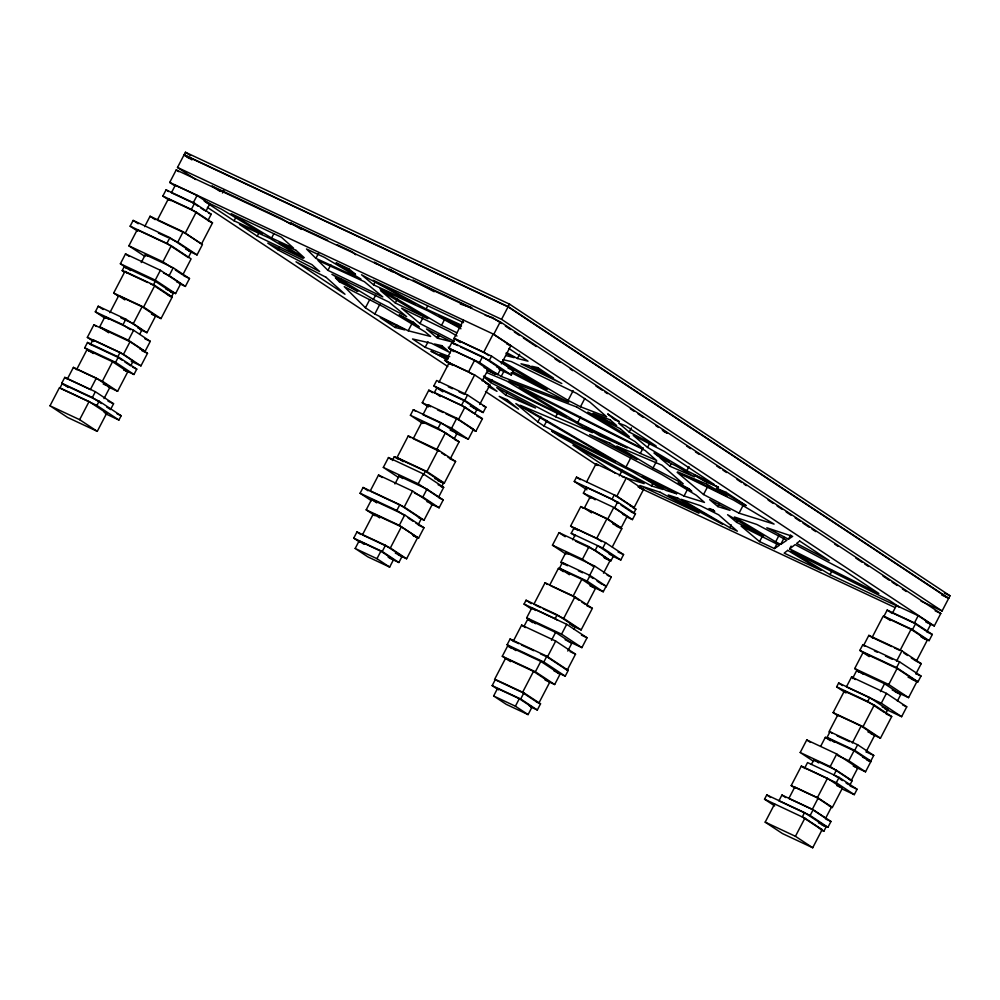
<?xml version="1.0" encoding="UTF-8"?>
<svg xmlns="http://www.w3.org/2000/svg" width="1000" height="1000" viewBox="0 0 1000 1000"><rect width="100%" height="100%" fill="white"/><g stroke="black" fill="none" stroke-linecap="round" stroke-linejoin="round"><path stroke-width="1.5" d="M130.15 226.175L133.15 220.413L169.887 237.625L191.287 251.8L188.287 257.562L166.887 243.4L130.15 226.175L137.7 231.175M145 256.488L128.887 245.825L137.225 229.8L171.275 245.75L191.1 258.888L182.763 274.9L175.325 269.975M105.225 318.375L95.325 311.812L98.225 306.225L125.875 319.175L141.975 329.837L139.65 334.312M130.538 270.5L120.375 263.775L125.5 253.925L160.4 270.275L180.725 283.738L175.6 293.587L165.825 289.012M50 405.788L59.438 387.65L89.075 401.55L106.713 413.225L97.275 431.35L67.625 417.463L50 405.788L79.638 419.675L97.275 431.35M68.263 387.475L61.762 383.175L64.787 377.375L95.375 391.712L113.562 403.75L110.55 409.55L106.65 406.975M144.675 226.637L150.075 216.25L183.175 231.762L202.45 244.525L197.037 254.913L188.775 251.025M93.588 341.5L87.35 337.362L93.888 324.8L130.025 341.737L147.5 353.3L140.95 365.863L131.225 361.312M124.8 272.312L122.212 270.6L124.225 266.737L155.275 281.3L173.375 293.275L171.363 297.137L154.562 286.012M73.4 367.388L67.438 378.825L90.375 389.575L96.325 378.137L73.4 367.388L77.112 369.85M174.913 185.863L169.713 182.425L176.213 169.95L500.275 321.825L940.788 613.475L934.3 625.95L925.837 621.987M195.7 179.5L177.5 167.463L184 154.987L508.062 306.863L948.575 598.525L942.087 610.988L920.95 601.087M191.925 159.9L184.125 154.738L185.425 152.25L509.487 304.125L950 595.775L948.7 598.275L941.663 594.975M162.85 196.05L166.062 189.875L194.587 203.238L211.213 214.25L208 220.425L191.375 209.412L162.85 196.05L169.237 200.275M93.275 353.512L84.7 347.837L87.5 342.463L118.387 356.95L136.762 369.113L133.975 374.487L124.138 369.875M118.65 296.337L113.675 293.038L124.913 271.45L154.825 285.462L172.25 297L161.012 318.587L151.5 314.137M76.812 369.225L86.95 349.75L112.537 361.737L127.762 371.812L117.613 391.3L108.188 386.875M90.512 344.462L92.963 339.75L120.062 352.45L133.162 361.125L130.712 365.838L124.763 361.9M108.725 332.762L99.725 326.812L104.913 316.837L133.6 330.275L150.3 341.337L145.113 351.312L139.65 348.75M168.312 199L157.3 220.15L185.225 233.238L201.5 244.013L212.512 222.862L196.238 212.087L168.312 199L170.812 200.65M109.862 312.688L118.663 295.775L142.088 306.762L155.738 315.8L146.938 332.7L140.037 329.475M141.225 262.562L145.325 254.688L173.238 267.762L189.5 278.525L185.4 286.413L179.812 283.8M130.4 329.688L122.963 324.762L125.875 319.175M166.887 243.4L169.887 237.625M79.638 419.675L89.075 401.55M193.175 202.963L197.075 195.487L175.3 185.275L171.4 192.763L193.175 202.963L198.25 206.325M101.45 403.537L92.35 397.512L95.375 391.712M171.612 267.512L162.938 261.775L171.275 245.75M191.375 209.412L194.587 203.238M117.613 391.3L102.4 381.225L112.537 361.737M175.6 293.587L155.262 280.125L160.4 270.275M146.938 332.7L133.287 323.663L142.088 306.762M155.275 281.3L153.275 285.15L150.45 283.837M120.062 352.45L117.613 357.163L91.862 345.1M161.012 318.587L143.588 307.05L154.825 285.462M197.037 254.913L177.763 242.138L183.175 231.762M133.975 374.487L115.6 362.312L118.387 356.95M145.113 351.312L128.412 340.25L133.6 330.275M185.225 233.238L196.238 212.087M96.912 405.45L99.138 401.175L62.125 383.825L59.887 388.113L96.912 405.45L118.925 420.025L121.15 415.75L99.138 401.175M140.95 365.863L123.488 354.3L130.025 341.737M104.012 398.6L109.975 387.163L96.325 378.137M185.4 286.413L169.137 275.65L173.238 267.762M205.863 211.363L209.762 203.888L197.075 195.487M222.45 193L223.888 190.225M234.075 220.812L204.188 201.025L221.188 209L262.325 233.775L234.075 220.812L235.512 218.038M257.262 236.163L239.488 224.4L269.95 238.375L303.113 258.363L257.262 236.163L259.425 232.013M271.6 238.038L231.213 213.688L281.388 237.213L293.538 248.1L271.6 238.038L273.762 233.875M278.263 250.075L267.762 243.113L311.938 264.613L319.662 271.537L278.263 250.075L279.7 247.3M315.9 258.363L306.475 248.962L324.4 257.362L360.913 279.025L315.9 258.363L318.788 252.825M327.925 270.363L317.913 260.375L364.4 281.7L382.8 296.913L327.925 270.363L330.812 264.825M339.312 281.725L335.375 277.787L357.875 291.35L339.312 281.725L340.763 278.962M373.6 284.85L361.525 274.762L415.425 304.037L373.6 284.85L375.037 282.075M365.45 307.787L344.263 286.663L384.275 307.25L424.925 331.75L430.625 336.463L408.212 330.775L374.812 314L365.45 307.787L369.775 299.488M373.438 299.425L331.875 274.312L389.15 302.162L406.65 316.637L373.438 299.425L375.6 295.262M374.812 314L379.862 304.3M395.325 302.975L380.65 290.725L427.775 318.688L395.325 302.975L397.488 298.825M395.138 327.463L404.75 329.9L380.288 317.625L395.138 327.463L396.587 324.688M408.212 330.775L411.825 323.85M463.512 322.562L373.125 280.2L426.112 308.938L427.55 306.175M454.4 341.4L419.963 323.537L422.85 318M450.337 352.762L431.488 343.3L412.525 338.963L425.163 347.325L428.05 341.788M456.962 332.812L441.538 325.337L444.412 319.8M436.863 337.65L426.488 328.988L451.087 341.65L437.987 338.325L436.863 337.65L438.312 334.888M437.987 338.325L439.438 335.562M371.413 500.737L360.087 493.237L363.088 487.475L399.825 504.7L421.238 518.862L418.237 524.625L415.712 522.962M378.512 475.075L370.175 491.1L404.212 507.05L424.038 520.188L432.388 504.162L412.55 491.037L378.512 475.075L382.225 477.537M383.325 467.425L388.462 457.562L423.35 473.913L443.675 487.375L438.55 497.225L418.225 483.775L383.325 467.425L398.575 477.512M410.412 415.288L413.325 409.7L440.962 422.663L457.075 433.325L454.162 438.913L438.062 428.25L410.412 415.288L422.8 423.5M454.137 351.637L448.938 348.2L451.95 342.4L482.55 356.737L500.737 368.787L497.725 374.575L487.987 370.025M460.375 342.488L454.087 338.325L463.525 320.188M375.2 515.8L366.2 509.85L371.613 499.462L404.7 514.975L423.988 527.737L418.575 538.125L413.062 535.538M392.312 460.538L394.312 456.675L425.375 471.225L443.462 483.212L441.45 487.062M428.512 406.887L422.275 402.75L428.812 390.188L464.95 407.125L482.425 418.7L475.875 431.262L473.1 429.95M450.6 364.375L445.637 361.087L451.587 349.65L474.525 360.4L488.162 369.425L482.212 380.875M360.125 542.35L353.738 538.125L356.95 531.95L385.487 545.312L402.1 556.325L398.888 562.5L389.375 558.038M442.837 391.812L433.862 385.875L436.662 380.5L467.55 394.988L485.925 407.15L483.137 412.525L473.3 407.912M403.237 461.637L397.013 457.525L408.25 435.925L438.162 449.95L455.588 461.488L444.35 483.075L434.837 478.612M438.913 382.413L449.05 362.938L474.637 374.925L489.862 385L479.712 404.475M428.113 404.762L422.925 414.738L451.6 428.175L468.312 439.237L473.5 429.263L456.788 418.2L428.113 404.762L430.675 406.463M355.188 548.488L359.075 541L380.863 551.213L393.55 559.612L389.65 567.087L367.875 556.888L355.188 548.488L376.962 558.688L389.65 567.087M373.425 513.75L362.413 534.9L390.35 547.987L406.613 558.763L417.625 537.612L401.362 526.838L373.425 513.75L379.688 517.888M447.837 457.038L450.312 458.688L459.125 441.775L445.475 432.738L422.05 421.763L413.237 438.675L439.15 451.287M394.95 483.938L399.05 476.062L426.962 489.137L443.225 499.913L439.125 507.788L430.75 503.862M438.062 428.25L440.962 422.663M472.287 374.3L468.575 371.838L474.525 360.4M404.387 515.462L396.825 510.462L399.825 504.7M488.762 355.55L483.725 352.212L493.162 334.087L510.788 345.763L501.35 363.888M376.962 558.688L380.863 551.213M934.3 625.95L493.775 334.288L500.275 321.825M942.087 610.988L501.562 319.337L508.062 306.863M948.7 598.275L508.188 306.613L509.487 304.125M404.212 507.05L412.55 491.037M497.725 374.575L479.525 362.537L482.55 356.737M398.888 562.5L382.262 551.487L385.487 545.312M474.637 374.925L464.5 394.4L459.113 391.875M418.225 483.775L423.35 473.913M423.363 475.087L425.375 471.225M436.675 449.65L445.475 432.738M444.35 483.075L426.925 471.538L438.162 449.95M461.525 405.288L463.975 400.575L436.875 387.875L434.425 392.575L461.525 405.288L473.438 413.175M418.575 538.125L399.3 525.35L404.7 514.975M483.137 412.525L464.762 400.35L467.55 394.988M451.6 428.175L456.788 418.2M390.35 547.987L401.362 526.838M475.875 431.262L458.4 419.688L464.95 407.125M491.55 356.125L513.562 370.7L511.337 374.975L489.325 360.4L491.55 356.125L454.538 338.775L452.312 343.05L457.8 345.625M439.125 507.788L422.863 497.025L426.962 489.137M490.7 382.587L484.812 377.675L573.888 421.5L592.425 432.675L555.712 416.775L490.7 382.587L492.137 379.812M474.637 413.963L477.088 409.25L463.975 400.575M494.65 372.475L501.213 376.438L504.087 370.887M506.625 352.612L517.45 358.488L519.612 354.338M505.712 395.125L496.725 387.612L535.525 408.025L505.712 395.125L507.163 392.35M537.863 421.95L515.837 403.562L615.6 461.825L544.05 426.05L537.863 421.95L540.75 416.413M544.05 426.05L546.938 420.5M555.712 416.775L557.875 412.612M502.837 359.637L511.238 361.55L576.675 393.387L590.025 402.225L606.663 416.788L580.475 406.775L568.112 400.363L573.162 390.662M580.475 406.775L584.812 398.462M577.712 422.55L519.462 387.438L645.163 450.487L656.513 460.425L640.312 453.413L577.712 422.55L580.6 417.013M586.962 489.825L574.275 481.425L576.5 477.15L616.85 496.15L634.113 507.575L643.55 489.45L626.287 478.013L596.025 463.837L586.587 481.962M566.075 554.212L552.463 545.188L559 532.625L588.987 546.675L610.05 560.625L603.5 573.188M531.825 609.225L524.075 604.087L526.075 600.225L557.137 614.775L575.225 626.763L573.888 629.338M591.038 498.212L583.4 493.162L586.413 487.362L617.65 502L635.462 513.8L632.45 519.6L627.013 517.05M515.913 650.6L507.1 644.762L510.1 639L546.838 656.225L568.237 670.387L565.237 676.162L553.938 670.863M510.562 661.612L502.3 656.25L507.7 645.875L540.8 661.388L560.075 674.15L554.675 684.525L545.025 680M575.588 529.35L570.612 526.062L580.763 506.575L606.875 518.825L621.788 528.688L612.325 546.875M540.538 653.888L547.35 657.087L567.175 670.212L575.525 654.188L555.688 641.062L521.65 625.112L513.312 641.125L518.75 643.675M535.575 623.7L526.675 617.812L531.812 607.962L566.7 624.312L587.025 637.762L581.9 647.625L565.15 639.775M533.787 604.388L545.025 582.8L574.938 596.812L592.362 608.35L581.125 629.938L572.962 626.125M575.1 535.825L571.237 533.275L574.038 527.9L605.575 542.688L623.575 554.6L620.788 559.975L612.55 556.125M591.65 512.85L584.362 508.025L590.325 496.587L595.175 499.8M498.562 689.862L492.175 685.625L495.387 679.45L523.913 692.825L540.538 703.825L537.325 710L530.538 706.825M524.263 625.875L527.688 619.312L555.6 632.388L571.862 643.162L567.762 651.038M606.05 587.025L611.25 577.05L594.538 565.988L565.862 552.55L560.662 562.525L567.5 565.725M572.663 539.8L575.112 535.087M549.612 585.275L558.413 568.362L581.838 579.338L595.487 588.375L586.675 605.288M629.263 432.062L618.55 423.062L625.525 425.725L656.125 445.988L629.263 432.062L631.425 427.9M569.412 574.712L559.5 568.15L562.4 562.562L590.05 575.513L606.15 586.175L603.25 591.763L590.8 585.938M493.625 695.987L497.512 688.512L519.3 698.713L531.987 707.113L528.088 714.6L506.312 704.388L493.625 695.987L515.4 706.2L528.088 714.6M619.325 475.875L622.212 470.337M625.988 467.013L520.225 405.25L571.312 426.863L661.737 474.438L696.312 495.262L704.475 502.413L684.025 496.037L625.988 467.013L631.038 457.325M618.413 503.338L612.062 499.137L614.288 494.862L635.862 509.137L633.625 513.413M593.6 566.625L582.45 559.25L588.987 546.675M616.85 496.15L626.287 478.013M640.312 453.413L643.2 447.875M601.7 541.587L596.737 538.3L606.875 518.825M557.712 620.35L555.125 618.638L557.137 614.775M621.138 527.85L607.775 519L613.737 507.562L627.1 516.413L621.138 527.85L612.875 523.975M632.45 519.6L614.625 507.8L617.65 502M647.55 447.425L633.275 435.438L664.338 451.425L714.325 484.525L686.825 470.712L647.55 447.425L649.712 443.275M610.95 560.8L595.163 550.35L597.612 545.638L613.4 556.087L610.95 560.8L603.913 557.5M515.4 706.2L519.3 698.713M522.475 692.537L533.488 671.388L505.562 658.3L494.55 679.45L522.475 692.537L537.5 702.487M579.237 600.35L573.038 596.25L581.838 579.338M537.325 710L520.7 699L523.913 692.825M551.5 640.275L555.6 632.388M554.675 684.525L535.4 671.762L540.8 661.388M581.125 629.938L563.7 618.4L574.938 596.812M620.788 559.975L602.788 548.062L605.575 542.688M565.237 676.162L543.837 661.988L546.838 656.225M594.538 565.988L589.35 575.962L593.2 578.513M547.35 657.087L555.688 641.062M603.25 591.763L587.137 581.1L590.05 575.513M581.9 647.625L561.575 634.163L566.7 624.312M653.05 467.95L616.763 446.087L661.975 465.213L683.263 483.85L653.05 467.95L656.65 461.025M651.475 485.9L662.95 489.475L631.6 471.163L551.663 431.087L559.263 436.125L651.475 485.9L652.913 483.125M538.75 703.312L549.763 682.163L533.488 671.388M669.9 466.225L660.088 457.975L676.513 466.213L694.475 476.863L669.9 466.225L671.35 463.462M686.825 470.712L688.988 466.55M684.025 496.037L687.638 489.113M703.55 494.513L677.138 472.312L733.775 500.188L774.1 524.1L739.05 513.175L703.55 494.513L707.875 486.2M717.925 506.6L709.65 499.65L730.05 510.375L717.925 506.6L719.375 503.825M729.887 527.7L681.237 499.288L700.413 505.675L718.637 514.812L737.375 531.2L729.887 527.7L731.325 524.925M739.05 513.175L743.375 504.875M736.688 522.375L727.588 514.712L763.8 535.925L736.688 522.375L738.125 519.6M759.575 541.613L741.075 526.05L779.362 545.3L774.463 548.587L759.575 541.613L762.463 536.075M775.65 541.85L734.388 516.987L756.775 524.438L786.862 540.262L780.725 544.388L775.65 541.85L779.25 534.925M774.463 548.587L777.35 543.05M780.725 544.388L784.325 537.463M788.487 539.175L792.65 536.388L766.812 527.775L788.487 539.175L790.65 535.025M789.663 548.862L795.113 544.612L843.637 570.138L878.888 593.475L789.663 548.862L791.112 546.087M830.025 574.625L790.85 551.013L889.35 600.413L899.825 607.337L830.025 574.625L832.188 570.475M774.688 805.913L764.538 799.2L766.762 794.912L804.55 812.625L826.112 826.9L823.888 831.175L821.087 829.862M800.212 752.513L806.75 739.938L836.75 754L857.8 767.938L851.263 780.5L830.2 766.562L800.212 752.513L813.838 761.525M764.538 799.2L804.875 818.188L822.15 829.625L812.712 847.75L782.45 833.562L765.188 822.138L774.625 804M845.7 692.85L836.65 686.862L838.662 683L869.712 697.562L887.812 709.538L885.8 713.4M781.925 795.05L778.9 800.85L810.138 815.487L827.95 827.275L830.975 821.488L813.15 809.688L781.925 795.05L785.738 797.575M869.237 656.637L859.837 650.413L862.837 644.65L899.575 661.862L920.987 676.038L917.987 681.8L908.088 677.163M863.438 645.75L868.85 635.375L901.938 650.875L921.225 663.65L915.812 674.025M791.2 785.588L801.338 766.1L827.45 778.35L842.362 788.213L832.225 807.7L817.312 797.825L791.2 785.588L794.925 788.05M863.388 674.3L854.7 668.562L863.05 652.537L897.087 668.487L916.912 681.625L908.575 697.638L892.237 689.987M851.538 677.025L846.4 686.875L881.3 703.225L901.625 716.688L906.75 706.838L886.425 693.375L851.538 677.025L855.35 679.55M838.1 715.913L833.125 712.613L844.362 691.025L874.275 705.037L891.7 716.575L880.462 738.175L870.938 733.713M890.35 620.5L883.962 616.263L887.175 610.087L915.7 623.462L932.325 634.462L929.112 640.638L920.962 636.825M852.537 678.525L856.637 670.638L884.55 683.725L900.812 694.488L897.4 701.062M820.8 746.062L825.337 737.337L854.025 750.775L870.725 761.838L865.537 771.812L853.25 766.05M811.425 764.4L813.875 759.688L836.375 770.225L852.163 780.675L849.712 785.387M828.9 732L837.7 715.088L861.125 726.062L874.775 735.1L865.975 752.013M834.513 742.3L827.075 737.375L829.987 731.787L857.638 744.75L873.737 755.413L870.825 761L862.537 757.113M804.55 812.625L802.325 816.9L823.888 831.175M830.2 766.562L836.75 754M812.712 847.75L795.438 836.312L804.875 818.188M817.312 797.825L827.45 778.35M884.513 712.537L867.712 701.413L869.712 697.562M812.262 809.45L818.213 798L794.8 787.038L788.85 798.475L812.262 809.45L825.625 818.288L831.575 806.85L818.213 798M810.138 815.487L813.15 809.688M836.375 770.225L833.913 774.938L837.562 777.35M891.663 646.575L872.113 637.413L883.112 616.263L911.05 629.35L900.037 650.5L894.45 647.887M918.188 615.7L914.3 623.188L892.513 612.975L896.413 605.5L918.188 615.7L930.875 624.1L926.988 631.587L915.562 624.025M852.325 742.975L861.125 726.062M929.112 640.638L912.487 629.637L915.7 623.462M880.45 691.6L884.55 683.725M896.538 661.263L901.938 650.875M880.462 738.175L863.037 726.637L874.275 705.037M836.3 782.738L839.087 777.362L807.55 762.575L804.75 767.95L836.3 782.738L854.3 794.65L857.087 789.275L839.087 777.362M917.987 681.8L896.575 667.625L899.575 661.862M865.537 771.812L848.825 760.75L854.025 750.775M908.575 697.638L888.75 684.513L897.087 668.487M870.825 761L854.725 750.337L857.638 744.75M881.3 703.225L886.425 693.375M911.05 629.35L927.325 640.125L916.312 661.275L911.3 657.962M505.962 355.575L514.125 357.65L505.938 353.2M517.45 358.488L528.013 361.175L508.9 348.512M485.175 315.25L492.475 317.525L501.5 323.5M622.25 476.788L644.163 483.625L572.913 445.15L615.45 473.325M460.3 304.025L471.925 307.9L412.812 280.188L434.2 291.737M425.163 347.325L449.7 356.725M501.213 376.438L568.663 402.25L511.2 372.587M448.212 357.775L439.875 354.588L448.062 358.625M487.1 372.688L506.838 381.1L566.2 416.875L483.475 376.087M426.112 308.938L461.5 325.175M461.413 326.213L438.938 315.9L460.588 327.65M184.125 154.738L508.188 306.613M177.5 167.463L501.562 319.337M327.625 240.263L290.75 222.987L301.413 229.412M337.337 244.812L352.225 251.8L355.688 254.713M169.713 182.425L493.775 334.288M205.675 201.975L209.762 203.888M506.562 343.775L510.788 345.763M208.487 212.975L211.213 214.25M208.325 220.9L212.512 222.862M454.087 338.325L483.725 352.212M508.088 368.125L513.562 370.7M460.538 346.912L489.325 360.4M496.562 366.825L500.737 368.787M499 369.2L511.337 374.975M448.938 348.2L479.525 362.537M484.125 367.537L488.162 369.425M944.362 593.138L950 595.775M445.637 361.087L468.575 371.838M485.812 383.113L489.862 385M158.463 233.1L168.113 237.613M170.875 238.912L177.763 242.138M185.637 249.15L191.287 251.8M935.15 610.837L940.788 613.475M448.338 386.838L452.388 388.725M483.125 405.838L485.925 407.15M433.862 385.875L464.762 400.35M128.887 245.825L162.938 261.775M470.312 406.075L477.088 409.25M638.05 486.875L643.55 489.45M928.15 622.825L930.875 624.1M639.825 487.938L894.837 607.463M183.925 275.912L189.5 278.525M476.863 416.087L482.425 418.7M163.55 273.025L169.137 275.65M926.888 631.925L932.325 634.462M176.537 281.775L180.725 283.738M883.962 616.263L912.487 629.637M422.275 402.75L430.613 406.662M437.562 409.925L443.113 412.525M445.9 413.825L458.4 419.688M923.125 638.162L927.325 640.125M120.375 263.775L155.262 280.125M470.763 427.987L473.5 429.263M629.987 505.65L634.113 507.575M633.062 507.825L635.862 509.137M170.55 291.95L173.375 293.275M574.275 481.425L612.062 499.137M122.212 270.6L147.625 282.512M631.388 511.887L635.462 513.8M168.175 295.087L172.25 297M450.163 430.087L457.075 433.325M456.012 433.475L468.312 439.237M583.4 493.162L614.625 507.8M622.962 514.475L625.725 515.763M454.988 439.837L459.125 441.775M917.087 661.7L921.225 663.65M584.362 508.025L607.775 519M616.287 526.112L621.788 528.688M113.675 293.038L143.588 307.05M874.475 650.925L877.237 652.212M885.5 656.087L892.4 659.325M151.6 313.863L155.738 315.8M916.737 674.05L920.987 676.038M859.837 650.413L896.575 667.625M450.15 458.938L455.588 461.488M911.475 679.062L916.912 681.625M570.612 526.062L596.737 538.3M120.887 317.863L133.287 323.663M618.088 552.038L623.575 554.6M137.825 327.9L141.975 329.837M571.237 533.275L602.788 548.062M95.325 311.812L122.963 324.762M854.7 668.562L888.75 684.513M609.175 554.113L613.4 556.087M144.838 338.775L150.3 341.337M397.013 457.525L426.925 471.538M575.475 541.125L595.163 550.35M895.238 691.875L900.812 694.488M604.587 558.062L610.05 560.625M437.812 480.562L443.462 483.212M438.1 484.762L443.675 487.375M99.725 326.812L128.412 340.25M902.562 704.875L906.75 706.838M141.938 350.7L147.5 353.3M552.463 545.188L582.45 559.25M607.15 575.138L611.25 577.05M439.038 497.95L443.225 499.913M882.163 706.888L887.812 709.538M884.875 708.838L901.625 716.688M836.65 686.862L867.712 701.413M87.35 337.362L123.488 354.3M414.487 493.1L422.863 497.025M886.263 714.025L891.7 716.575M578.425 570.837L582.513 572.762M426.938 501.613L432.388 504.162M603.387 584.888L606.15 586.175M132.55 367.137L136.762 369.113M559.5 568.15L587.137 581.1M84.7 347.837L115.6 362.312M589.975 585.788L595.487 588.375M123.713 369.925L127.762 371.812M418.4 517.537L424.038 520.188M833.125 712.613L863.037 726.637M360.087 493.237L396.825 510.462M867.887 731.875L874.775 735.1M550.988 585.913L573.038 596.25M418.462 525.15L423.988 527.737M586.925 605.8L592.362 608.35M78.162 369.862L102.4 381.225M103.225 384L109.975 387.163M366.2 509.85L399.3 525.35M413.438 535.638L417.625 537.612M837.175 735.875L849.575 741.688M866.825 752.175L873.737 755.413M827.075 737.375L854.725 750.337M108 401.15L113.562 403.75M866.625 759.912L870.725 761.838M61.762 383.175L92.35 397.512M535.15 605.025L540.588 607.575M543.3 608.85L563.7 618.4M569.575 624.113L575.225 626.763M524.075 604.087L555.125 618.638M117.037 413.825L121.15 415.75M581.45 635.15L587.025 637.762M837.9 755.625L848.825 760.75M103.888 411.9L106.713 413.225M105.213 413.6L118.925 420.025M853.713 766.025L857.8 767.938M395.312 553.138L402.1 556.325M398.237 554.837L406.613 558.763M526.675 617.812L561.575 634.163M353.738 538.125L382.262 551.487M388.1 557.062L393.55 559.612M569.062 641.85L571.862 643.162M849.35 779.362L852.163 780.675M570.075 651.637L575.525 654.188M850.238 786.062L857.087 789.275M836.862 785.638L842.362 788.213M841.95 788.863L854.3 794.65M521.475 644.963L533.737 650.7M565.413 669.075L568.237 670.387M507.1 644.762L543.837 661.988M557.325 672.85L560.075 674.15M828.825 805.562L831.575 806.85M502.3 656.25L535.4 671.762M825.537 818.938L830.975 821.488M818.45 822.825L827.95 827.275M821.912 824.938L824.712 826.25M819.4 828.337L822.15 829.625M536.462 701.925L540.538 703.825M492.175 685.625L520.7 699M529.263 705.837L531.987 707.113M765.188 822.138L795.438 836.312M447.638 359.375L430.95 351.163L447.388 359.812M486.95 370.312L495.387 374.212L487.475 369.438M513.125 371.85L547.163 389.5L500.962 362.088M663.238 431.138L667.288 433.263L662.25 429.925M449.913 362.987L444.513 360.138L452.863 365.45M482.362 380.062L496.987 391.337L488.038 386.45M408.338 279.438L389.387 269.212L402.512 276.875M460.913 328.75L428.162 310.963L379.925 288.825L441.538 325.337M392.425 271.85L374.425 262.2L376.775 264.25M502.587 361.525L568.112 400.363M456.987 336.012L449.1 331.337L401.625 308.238L419.963 323.537M290.912 224.288L281.775 218.775L211.975 186.062L220.113 191.462M505.375 326.062L510.525 329.475M514.388 332.038L519.55 335.45M523.413 338.013L536.312 346.55M555.075 358.963L560.138 362.325M570.225 369L572.7 370.637M595.837 385.962L602.288 390.225M604.862 391.925L607.438 393.638M630.312 408.775L634.2 411.362M638.1 413.938L643.3 417.388M655.95 425.75L658.462 427.425M686.637 446.075L690.425 448.587M695.487 451.938L699.275 454.438M716.65 465.95L720.362 468.413M722.837 470.05L726.55 472.5M736.988 479.412L741.675 482.512M744.013 484.062L746.35 485.613M768.1 500.012L773.263 503.425M777.125 505.988L782.288 509.4M786.15 511.962L791.312 515.375M795.175 517.938L800.337 521.35M802.913 523.062L809.362 527.325M811.938 529.038L815.8 531.6M834.7 544.113L838.2 546.425M855.812 558.075L862.163 562.288M864.7 563.962L868.512 566.487M882.925 576.038L889.425 580.337M892.025 582.062L897.225 585.5M902.412 588.938L906.312 591.525M887.175 610.087L892.288 613.475M185.425 152.25L190.625 155.688M184 154.987L189.188 158.438M451.95 342.4L454.55 344.125M451.587 349.65L454.075 351.287M176.213 169.95L178.8 171.675M903.787 652.987L907.55 655.475M868.85 635.375L872.7 637.925M596.025 463.837L598.488 465.462M207.4 207.375L447.8 366.538M485.487 391.488L597.238 465.475M862.837 644.65L865.35 646.312M200.787 208L204.6 210.525M166.062 189.875L168.612 191.562M620.95 505.025L632.362 512.575M576.5 477.15L580.312 479.675M856.637 670.638L859.137 672.3M438 394.95L440.375 396.525M428.812 390.188L432.55 392.675M150.075 216.25L155.213 219.65M580.763 506.575L583.237 508.225M838.662 683L842.537 685.575M844.362 691.025L846.85 692.675M133.15 220.413L138.188 223.75M413.325 409.7L415.8 411.35M422.05 421.763L424.525 423.4M574.038 527.9L577.888 530.462M145.325 254.688L147.825 256.337M441.637 452.938L445.35 455.4M559 532.625L565.188 536.725M408.25 435.925L410.75 437.575M125.5 253.925L129.312 256.45M565.862 552.55L568.425 554.25M829.987 731.787L832.463 733.425M124.225 266.737L126.812 268.45M597.062 581.062L602.2 584.475M124.913 271.45L127.4 273.1M562.4 562.562L564.888 564.2M825.337 737.337L830.475 740.738M394.312 456.675L398.2 459.237M558.413 568.362L563.375 571.65M388.462 457.562L391 459.25M806.75 739.938L810.462 742.4M399.05 476.062L402.8 478.55M581.712 602L585.438 604.462M118.663 295.775L124.862 299.887M813.875 759.688L818.737 762.9M545.025 582.8L547.513 584.45M839.987 778.962L842.425 780.562M846.062 782.975L848.487 784.587M801.338 766.1L805.062 768.575M98.225 306.225L103.188 309.5M363.088 487.475L368.125 490.812M104.913 316.837L108.775 319.387M408.162 517.962L413.2 521.3M526.075 600.225L531.25 603.65M371.613 499.462L376.75 502.863M531.812 607.962L535.625 610.475M93.888 324.8L96.388 326.45M527.688 619.312L532.688 622.625M118.8 357.95L122.375 360.325M521.65 625.112L525.363 627.575M87.5 342.463L91.175 344.9M766.762 794.912L770.575 797.438M86.95 349.75L89.488 351.425M356.95 531.95L360.788 534.487M510.1 639L513.875 641.5M359.075 541L364.15 544.362M507.7 645.875L511.562 648.425M64.787 377.375L67.387 379.1M448.237 347.137L451.6 349.95M787.75 550.35L784.175 553.138L821.05 570.425L787.75 550.35M799.688 541.038L796.612 543.45L829.237 560.6L799.688 541.038M441.737 345.65L434.575 344.012L447.775 350.637L441.737 345.65M528.675 365.55L520.988 363.787L561.8 383.537L528.675 365.55M537.775 367.625L531.763 366.25L553.525 378.05L537.775 367.625M676.575 493.713L666.137 490.462L642.15 476.45L676.575 493.713M660.212 492.287L639.875 485.513L698.988 513.212L660.212 492.287M677.788 498.137L668.275 494.975L722.412 524.188L677.788 498.137M712.975 509.85L709.025 508.537L714.737 511.4L712.975 509.85M619.362 421.65L614.8 419.9L607.663 413.9L619.362 421.65M576.725 407.025L508.75 380.975L643.275 448.837L635 441.587L576.725 407.025M610.138 419.837L593.038 413.275L616.625 425.513L610.138 419.837M507.1 399.688L499.212 396.362L518.538 409.15L507.1 399.688M609.788 443.137L589.625 434.6L636.838 459.425L609.788 443.137M706.737 484.15L677.913 471.95L726.912 496.112L706.737 484.15M726.162 492.362L716.363 488.212L746.162 505.6L726.162 492.362M627.125 447.7L599.837 435.887L585.288 427.113L627.125 447.7M718.45 487.25L704.663 481.275L694.275 475.125L718.45 487.25M296.025 250.338L279.2 242.613L304.262 257.725L296.025 250.338M348.787 268.8L336.05 262.825L355.525 274.363L348.787 268.8M668.975 461.75L658.037 456.25L654.013 452.875L668.975 461.75M326.1 277.312L296 261.812L344.988 294.25L326.1 277.312M413.5 322.3L399.113 314.9L419.137 326.962L413.5 322.3M620.388 428.8L587.85 412.05L629.35 436.65L620.388 428.8M688.75 488.65L677.938 482.962L691.787 491.312L688.75 488.65"/></g></svg>
